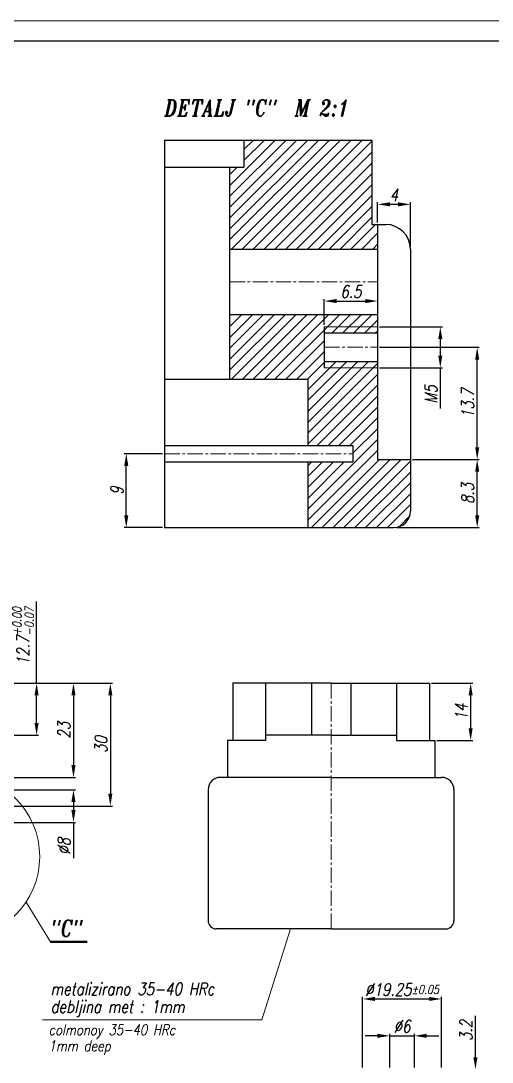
# Model space of a CAD drawing. Extents: x 43 to 465, y 17 to 437.
# Drawn here: x 204.8 to 319.8, y 182.3 to 436.6 of the extents above; entities that cross this region are included whole.
import ezdxf

# ---------------------------------------------------------------- set-up
doc = ezdxf.new("R2010")
doc.units = 0
doc.header["$LTSCALE"] = 5
doc.header["$MEASUREMENT"] = 0
doc.linetypes.add('CENTER2', pattern=[1.125, 0.75, -0.125, 0.125, -0.125])
doc.layers.get('0').update_dxf_attribs({"linetype": 'CONTINUOUS', "lineweight": 15})
for name, color, linetype, lineweight in [('1', 1, 'CENTER2', 15), ('3', 3, 'CONTINUOUS', 30), ('4', 5, 'CONTINUOUS', 50), ('8', 250, 'CONTINUOUS', 15)]:
    doc.layers.add(name, color=color, linetype=linetype, lineweight=lineweight)
doc.layers.add('ENGLISH', color=197, linetype='CONTINUOUS')
doc.styles.add('ITALICT', font='italict', dxfattribs={"width": 0.8, "height": 3})
doc.dimstyles.get("Standard").update_dxf_attribs({"dimtxt": 3, "dimasz": 3, "dimexe": 0.5, "dimexo": 0.5, "dimgap": 0.8, "dimtad": 1, "dimdsep": 46, "dimtxsty": 'ITALICT', "dimcen": 0, "dimadec": 0, "dimazin": 2, "dimtfac": 1, "dimtmove": 0, "dimatfit": 3, "dimfxl": 1, "dimtolj": 1, "dimtzin": 0, "dimarcsym": 0})

# ---------------------------------------------------------------- blocks, each defined once
blk = doc.blocks.new('*D27')
at = {"color": 0, "lineweight": -2, "transparency": 16777216}
for p, q in [((305.01, 274.81), (315.08, 274.81)), ((314.58, 271.81), (314.58, 263.81)), ((306.31, 260.81), (315.08, 260.81))]:
    blk.add_line(p, q, dxfattribs=at)
at = {"color": 0, "transparency": 16777216}
for points in [[(314.08, 271.81), (315.08, 271.81), (314.58, 274.81)], [(314.08, 263.81), (315.08, 263.81), (314.58, 260.81)]]:
    blk.add_solid(points, dxfattribs=at)
at = {"color": 0, "transparency": 16777216, "insert": (312.28, 267.81), "char_height": 3, "attachment_point": 5, "rotation": 90, "style": 'ITALICT'}
blk.add_mtext('\\A1;14', dxfattribs=at)
blk = doc.blocks.new('*D31')
at = {"color": 0, "lineweight": -2, "transparency": 16777216}
for p, q in [((208.65, 274.81), (208.65, 294.78)), ((191.69, 274.81), (209.15, 274.81)), ((208.65, 265.11), (208.65, 271.81)), ((191.69, 262.11), (209.15, 262.11))]:
    blk.add_line(p, q, dxfattribs=at)
at = {"color": 0, "transparency": 16777216}
for points in [[(208.15, 271.81), (209.15, 271.81), (208.65, 274.81)], [(208.15, 265.11), (209.15, 265.11), (208.65, 262.11)]]:
    blk.add_solid(points, dxfattribs=at)
at = {"color": 0, "transparency": 16777216, "insert": (205.36, 286.3), "char_height": 3, "attachment_point": 5, "rotation": 90, "style": 'ITALICT'}
blk.add_mtext('\\A1;12.7{}{\\H0.71x;\\C3;\\S+0.00^ -0.07;}', dxfattribs=at)
blk = doc.blocks.new('*D32')
at = {"color": 0, "lineweight": -2, "transparency": 16777216}
for p, q in [((191.69, 274.81), (218.15, 274.81)), ((217.65, 271.81), (217.65, 254.81)), ((188.69, 251.81), (218.15, 251.81))]:
    blk.add_line(p, q, dxfattribs=at)
at = {"color": 0, "transparency": 16777216}
for points in [[(217.15, 271.81), (218.15, 271.81), (217.65, 274.81)], [(217.15, 254.81), (218.15, 254.81), (217.65, 251.81)]]:
    blk.add_solid(points, dxfattribs=at)
at = {"color": 0, "transparency": 16777216, "insert": (215.35, 263.31), "char_height": 3, "attachment_point": 5, "rotation": 90, "style": 'ITALICT'}
blk.add_mtext('\\A1;23', dxfattribs=at)
blk = doc.blocks.new('*D33')
at = {"color": 0, "lineweight": -2, "transparency": 16777216}
for p, q in [((191.69, 274.81), (227.15, 274.81)), ((226.65, 271.81), (226.65, 247.81)), ((187.69, 244.81), (227.15, 244.81))]:
    blk.add_line(p, q, dxfattribs=at)
at = {"color": 0, "transparency": 16777216}
for points in [[(226.15, 271.81), (227.15, 271.81), (226.65, 274.81)], [(226.15, 247.81), (227.15, 247.81), (226.65, 244.81)]]:
    blk.add_solid(points, dxfattribs=at)
at = {"color": 0, "transparency": 16777216, "insert": (224.35, 259.81), "char_height": 3, "attachment_point": 5, "rotation": 90, "style": 'ITALICT'}
blk.add_mtext('\\A1;30', dxfattribs=at)
blk = doc.blocks.new('*D34')
at = {"color": 0, "lineweight": -2, "transparency": 16777216}
for p, q in [((187.69, 248.81), (218.15, 248.81)), ((217.65, 245.81), (217.65, 243.81)), ((187.69, 240.81), (218.15, 240.81)), ((217.65, 240.81), (217.65, 232.1))]:
    blk.add_line(p, q, dxfattribs=at)
at = {"color": 0, "transparency": 16777216}
for points in [[(217.15, 245.81), (218.15, 245.81), (217.65, 248.81)], [(217.15, 243.81), (218.15, 243.81), (217.65, 240.81)]]:
    blk.add_solid(points, dxfattribs=at)
at = {"color": 0, "transparency": 16777216, "insert": (215.35, 234.96), "char_height": 3, "attachment_point": 5, "rotation": 90, "style": 'ITALICT'}
blk.add_mtext('\\A1;%%c8', dxfattribs=at)
blk = doc.blocks.new('*D35')
at = {"color": 0, "lineweight": -2, "transparency": 16777216}
for p, q in [((291.87, 387.33), (291.87, 392.25)), ((294.87, 391.75), (296.87, 391.75)), ((299.87, 381.33), (299.87, 392.25))]:
    blk.add_line(p, q, dxfattribs=at)
at = {"color": 0, "transparency": 16777216}
for points in [[(294.87, 392.25), (294.87, 391.25), (291.87, 391.75)], [(296.87, 392.25), (296.87, 391.25), (299.87, 391.75)]]:
    blk.add_solid(points, dxfattribs=at)
at = {"color": 0, "transparency": 16777216, "insert": (295.87, 394.05), "char_height": 3, "attachment_point": 5, "style": 'ITALICT'}
blk.add_mtext('\\A1;4', dxfattribs=at)
blk = doc.blocks.new('*D36')
at = {"color": 0, "lineweight": -2, "transparency": 16777216}
for p, q in [((300.37, 329.43), (316.68, 329.43)), ((316.18, 315.83), (316.18, 326.43)), ((296.37, 312.83), (316.68, 312.83))]:
    blk.add_line(p, q, dxfattribs=at)
at = {"color": 0, "transparency": 16777216}
for points in [[(315.68, 326.43), (316.68, 326.43), (316.18, 329.43)], [(315.68, 315.83), (316.68, 315.83), (316.18, 312.83)]]:
    blk.add_solid(points, dxfattribs=at)
at = {"color": 0, "transparency": 16777216, "insert": (313.88, 321.13), "char_height": 3, "attachment_point": 5, "rotation": 90, "style": 'ITALICT'}
blk.add_mtext('\\A1;8.3', dxfattribs=at)
blk = doc.blocks.new('*D37')
at = {"color": 0, "lineweight": -2, "transparency": 16777216}
for p, q in [((292.37, 356.83), (316.68, 356.83)), ((316.18, 332.43), (316.18, 353.83)), ((300.37, 329.43), (316.68, 329.43))]:
    blk.add_line(p, q, dxfattribs=at)
at = {"color": 0, "transparency": 16777216}
for points in [[(315.68, 353.83), (316.68, 353.83), (316.18, 356.83)], [(315.68, 332.43), (316.68, 332.43), (316.18, 329.43)]]:
    blk.add_solid(points, dxfattribs=at)
at = {"color": 0, "transparency": 16777216, "insert": (313.88, 343.13), "char_height": 3, "attachment_point": 5, "rotation": 90, "style": 'ITALICT'}
blk.add_mtext('\\A1;13.7', dxfattribs=at)
blk = doc.blocks.new('*D38')
at = {"color": 0, "lineweight": -2, "transparency": 16777216}
for p, q in [((292.37, 361.83), (307.68, 361.83)), ((307.18, 358.83), (307.18, 354.83)), ((292.37, 351.83), (307.68, 351.83)), ((307.18, 351.83), (307.18, 341.86))]:
    blk.add_line(p, q, dxfattribs=at)
at = {"color": 0, "transparency": 16777216}
for points in [[(306.68, 358.83), (307.68, 358.83), (307.18, 361.83)], [(306.68, 354.83), (307.68, 354.83), (307.18, 351.83)]]:
    blk.add_solid(points, dxfattribs=at)
at = {"color": 0, "transparency": 16777216, "insert": (304.88, 345.34), "char_height": 3, "attachment_point": 5, "rotation": 90, "style": 'ITALICT'}
blk.add_mtext('\\A1;M5', dxfattribs=at)
blk = doc.blocks.new('*D39')
at = {"color": 0, "lineweight": -2, "transparency": 16777216}
for p, q in [((278.87, 362.33), (278.87, 368.63)), ((281.87, 368.13), (288.87, 368.13))]:
    blk.add_line(p, q, dxfattribs=at)
at = {"color": 0, "transparency": 16777216}
for points in [[(281.87, 368.63), (281.87, 367.63), (278.87, 368.13)], [(288.87, 368.63), (288.87, 367.63), (291.87, 368.13)]]:
    blk.add_solid(points, dxfattribs=at)
at = {"color": 0, "transparency": 16777216, "insert": (285.37, 370.43), "char_height": 3, "attachment_point": 5, "style": 'ITALICT'}
blk.add_mtext('\\A1;6.5', dxfattribs=at)
blk = doc.blocks.new('*D40')
at = {"color": 0, "lineweight": -2, "transparency": 16777216}
for p, q in [((239.37, 330.83), (230.04, 330.83)), ((230.54, 315.83), (230.54, 327.83)), ((239.37, 312.83), (230.04, 312.83))]:
    blk.add_line(p, q, dxfattribs=at)
at = {"color": 0, "transparency": 16777216}
for points in [[(230.04, 327.83), (231.04, 327.83), (230.54, 330.83)], [(230.04, 315.83), (231.04, 315.83), (230.54, 312.83)]]:
    blk.add_solid(points, dxfattribs=at)
at = {"color": 0, "transparency": 16777216, "insert": (228.24, 321.83), "char_height": 3, "attachment_point": 5, "rotation": 90, "style": 'ITALICT'}
blk.add_mtext('\\A1;9', dxfattribs=at)
blk = doc.blocks.new('*D51')
at = {"color": 0, "lineweight": -2, "transparency": 16777216}
for p, q in [((288.22, 180.96), (288.22, 198.21)), ((291.22, 197.71), (304.47, 197.71)), ((307.47, 180.96), (307.47, 198.21))]:
    blk.add_line(p, q, dxfattribs=at)
at = {"color": 0, "transparency": 16777216}
for points in [[(291.22, 198.21), (291.22, 197.21), (288.22, 197.71)], [(304.47, 198.21), (304.47, 197.21), (307.47, 197.71)]]:
    blk.add_solid(points, dxfattribs=at)
at = {"color": 0, "transparency": 16777216, "insert": (297.85, 200.01), "char_height": 3, "attachment_point": 5, "style": 'ITALICT'}
blk.add_mtext('\\A1;%%c19.25{}{\\H0.71x;\\C3;%%p0.05}', dxfattribs=at)
blk = doc.blocks.new('*D52')
at = {"color": 0, "lineweight": -2, "transparency": 16777216}
for p, q in [((291.85, 188.71), (288.85, 188.71)), ((294.85, 180.96), (294.85, 189.21)), ((294.85, 188.71), (300.85, 188.71)), ((300.85, 180.96), (300.85, 189.21)), ((303.85, 188.71), (306.85, 188.71))]:
    blk.add_line(p, q, dxfattribs=at)
at = {"color": 0, "transparency": 16777216}
for points in [[(291.85, 189.21), (291.85, 188.21), (294.85, 188.71)], [(303.85, 189.21), (303.85, 188.21), (300.85, 188.71)]]:
    blk.add_solid(points, dxfattribs=at)
at = {"color": 0, "transparency": 16777216, "insert": (297.85, 191.01), "char_height": 3, "attachment_point": 5, "style": 'ITALICT'}
blk.add_mtext('\\A1;%%c6', dxfattribs=at)
blk = doc.blocks.new('*D54')
at = {"color": 0, "lineweight": -2, "transparency": 16777216}
for p, q in [((315.75, 183.46), (315.75, 193.55)), ((307.97, 180.46), (316.25, 180.46)), ((315.75, 177.26), (315.75, 180.46)), ((307.97, 177.26), (316.25, 177.26)), ((315.75, 174.26), (315.75, 171.26))]:
    blk.add_line(p, q, dxfattribs=at)
at = {"color": 0, "transparency": 16777216}
for points in [[(315.25, 183.46), (316.25, 183.46), (315.75, 180.46)], [(315.25, 174.26), (316.25, 174.26), (315.75, 177.26)]]:
    blk.add_solid(points, dxfattribs=at)
at = {"color": 0, "transparency": 16777216, "insert": (313.45, 190), "char_height": 3, "attachment_point": 5, "rotation": 90, "style": 'ITALICT'}
blk.add_mtext('\\A1;3.2', dxfattribs=at)

msp = doc.modelspace()

# ---------------------------------------------------------------- hatches: boundary and pattern name
at = {"layer": '8'}
h = msp.add_hatch(dxfattribs=at)
h.set_pattern_fill('ANSI31', color=256, scale=15)
h.paths.add_polyline_path([(290.4675, 407.4296), (259.2675, 407.4296), (259.2675, 400.8296), (255.7675, 400.8296), (255.7675, 380.8296), (291.8675, 380.8296), (291.8675, 386.8296), (290.4675, 386.8296)])
edge = h.paths.add_edge_path()
edge.add_line((278.8675, 361.8296), (291.8675, 361.8296))
edge.add_line((291.8675, 361.8296), (291.8675, 364.8296))
edge.add_line((291.8675, 364.8296), (255.7675, 364.8296))
edge.add_line((255.7675, 364.8296), (255.7675, 349.0296))
edge.add_line((255.7675, 349.0296), (274.8675, 349.0296))
edge.add_line((274.8675, 349.0296), (274.8675, 332.8296))
edge.add_line((274.8675, 332.8296), (285.8675, 332.8296))
edge.add_line((285.8675, 332.8296), (285.8675, 328.8296))
edge.add_line((285.8675, 328.8296), (274.8675, 328.8296))
edge.add_line((274.8675, 328.8296), (274.8675, 312.8296))
edge.add_line((274.8675, 312.8296), (295.8675, 312.8296))
edge.add_arc((295.8675, 316.8296), 4, 270, 360)
edge.add_line((299.8675, 316.8296), (299.8675, 329.4296))
edge.add_line((299.8675, 329.4296), (291.8675, 329.4296))
edge.add_line((291.8675, 329.4296), (291.8675, 351.8296))
edge.add_line((291.8675, 351.8296), (278.8675, 351.8296))
edge.add_line((278.8675, 351.8296), (278.8675, 361.8296))
h.paths.add_polyline_path([(291.8675, 353.3296), (278.8675, 353.3296), (278.8675, 351.8296), (291.8675, 351.8296)], flags=17)
h.paths.add_polyline_path([(291.8675, 361.8296), (278.8675, 361.8296), (278.8675, 360.3296), (291.8675, 360.3296)], flags=17)

# ---------------------------------------------------------------- linework, layer by layer
at = {"linetype": 'ByBlock'}
msp.add_line((339.7086, 436.5588), (42.7086, 436.5588), dxfattribs=at)
at = {"color": 3, "lineweight": 0}
for p, q in [((290.4675, 407.4296), (239.8675, 407.4296)), ((259.2675, 407.4296), (259.2675, 400.8296)), ((290.4675, 386.8296), (290.4675, 407.4296)), ((291.8675, 386.8296), (290.4675, 386.8296)), ((291.8675, 380.8296), (291.8675, 386.8296)), ((255.7675, 380.8296), (291.8675, 380.8296)), ((291.8675, 364.8296), (264.046, 364.8296)), ((291.8675, 364.8296), (264.046, 364.8296)), ((291.8675, 361.8296), (291.8675, 364.8296)), ((291.8675, 361.8296), (291.8675, 364.8296)), ((291.8675, 360.3296), (291.8675, 361.8296)), ((278.8675, 360.3296), (291.8675, 360.3296)), ((291.8675, 353.3296), (278.8675, 353.3296)), ((291.8675, 351.8296), (291.8675, 353.3296)), ((291.8675, 329.4296), (291.8675, 351.8296)), ((291.8675, 329.4296), (291.8675, 351.8296)), ((285.8675, 332.8296), (285.8675, 328.8296)), ((299.8675, 329.4296), (291.8675, 329.4296)), ((299.8675, 329.4296), (291.8675, 329.4296)), ((299.8675, 316.8296), (299.8675, 329.4296)), ((299.8675, 327.8296), (299.8675, 329.4296)), ((299.8675, 316.8296), (299.8675, 323.8296))]:
    msp.add_line(p, q, dxfattribs=at)
at = {"color": 7, "lineweight": 0}
for p, q in [((291.8675, 361.8296), (278.8675, 361.8296)), ((278.8675, 361.8296), (291.8675, 361.8296)), ((278.8675, 361.8296), (291.8675, 361.8296)), ((278.8675, 351.8296), (291.8675, 351.8296)), ((291.8675, 351.8296), (278.8675, 351.8296)), ((291.8675, 351.8296), (278.8675, 351.8296))]:
    msp.add_line(p, q, dxfattribs=at)
for p, q in [((278.8675, 361.8296), (291.8675, 361.8296)), ((278.8675, 351.8296), (291.8675, 351.8296)), ((209.1885, 274.8124), (217.256, 274.8124)), ((212.0217, 211.6932), (206.1028, 221.3809)), ((263.5884, 192.5811), (270.6248, 214.8124)), ((210.0824, 192.5811), (263.5884, 192.5811))]:
    msp.add_line(p, q)
msp.add_circle((189.2952, 232.4389), 20.119)
at = {"color": 3, "lineweight": 0}
msp.add_arc((295.8675, 316.8296), 4, 311.409622, 0, dxfattribs=at)
msp.add_arc((295.8675, 316.8296), 4, 311.409622, 0, dxfattribs=at)
at = {"layer": '1'}
for p, q in [((255.7675, 372.8296), (291.8675, 372.8296)), ((278.8675, 356.8296), (291.8675, 356.8296)), ((239.8675, 330.8296), (285.8675, 330.8296)), ((280.5079, 274.8124), (280.5079, 214.8124))]:
    msp.add_line(p, q, dxfattribs=at)
at = {"layer": '3', "linetype": 'ByBlock'}
msp.add_line((334.7086, 431.5588), (62.7086, 431.5588), dxfattribs=at)
at = {"layer": '3'}
for p, q in [((239.8675, 407.4296), (290.4675, 407.4296)), ((239.8675, 407.4296), (239.8675, 312.8296)), ((259.2675, 407.4296), (259.2675, 400.8296)), ((290.4675, 407.4296), (290.4675, 386.8296)), ((239.8675, 400.8296), (259.2675, 400.8296)), ((255.7675, 400.8296), (255.7675, 349.0296)), ((290.4675, 386.8296), (293.8675, 386.8296)), ((291.8675, 386.8296), (291.8675, 329.4296)), ((255.7675, 380.8296), (291.8675, 380.8296)), ((299.8675, 380.8296), (299.8675, 316.8296)), ((255.7675, 364.8296), (291.8675, 364.8296)), ((278.8675, 361.8296), (278.8675, 351.8296)), ((278.8675, 360.3296), (291.8675, 360.3296)), ((278.8675, 353.3296), (291.8675, 353.3296)), ((239.8675, 349.0296), (274.8675, 349.0296)), ((274.8675, 349.0296), (274.8675, 332.8296)), ((239.8675, 332.8296), (285.8675, 332.8296)), ((285.8675, 332.8296), (285.8675, 328.8296)), ((239.8675, 328.8296), (285.8675, 328.8296)), ((274.8675, 328.8296), (274.8675, 312.8296)), ((291.8675, 329.4296), (299.8675, 329.4296)), ((239.8675, 312.8296), (295.8675, 312.8296)), ((280.5079, 274.8124), (256.5079, 274.8124)), ((256.5079, 274.8124), (256.5079, 260.8124)), ((264.5079, 274.8124), (264.5079, 260.8124)), ((275.7079, 274.8124), (275.7079, 262.1124)), ((280.5079, 274.8124), (304.5079, 274.8124)), ((285.3079, 274.8124), (285.3079, 262.1124)), ((296.5079, 274.8124), (296.5079, 260.8124)), ((304.5079, 274.8124), (304.5079, 260.8124)), ((280.5079, 262.1124), (264.5079, 262.1124)), ((280.5079, 262.1124), (296.5079, 262.1124)), ((264.5079, 260.8124), (255.2079, 260.8124)), ((255.2079, 260.8124), (255.2079, 251.8124)), ((296.5079, 260.8124), (305.8079, 260.8124)), ((305.8079, 260.8124), (305.8079, 251.8124)), ((280.5079, 251.8124), (253.5079, 251.8124)), ((280.5079, 251.8124), (307.5079, 251.8124)), ((250.5079, 248.8124), (250.5079, 216.8124)), ((310.5079, 248.8124), (310.5079, 216.8124)), ((280.5079, 214.8124), (252.5079, 214.8124)), ((280.5079, 214.8124), (308.5079, 214.8124))]:
    msp.add_line(p, q, dxfattribs=at)
for centre, radius, start, end in [((293.8675, 380.8296), 6, 0, 90), ((295.8675, 316.8296), 4, 270, 0), ((253.5079, 248.8124), 3, 90, 180), ((307.5079, 248.8124), 3, 0, 90), ((252.5079, 216.8124), 2, 180, 270), ((308.5079, 216.8124), 2, 270, 0)]:
    msp.add_arc(centre, radius, start, end, dxfattribs=at)
at = {"layer": '4'}
msp.add_line((221.0047, 211.6932), (212.0217, 211.6932), dxfattribs=at)

# ---------------------------------------------------------------- texts
at = {"style": 'ITALICT', "width": 0.8}
for s, height, p in [('DETALJ "C"  M 2:1', 4, (239.873, 413.2968)), ('"C"', 4, (212.0961, 212.9574)), ('metalizirano 35-40 HRc', 3, (212.0271, 198.6584)), ('debljina met : 1mm', 3, (212.0271, 194.3183))]:
    msp.add_text(s, height=height, dxfattribs=at).set_placement(p)
at = {"layer": 'ENGLISH', "style": 'ITALICT', "width": 0.8}
for s, p in [('colmonoy 35-40 HRc', (211.5826, 188.87)), ('1mm deep', (211.5826, 184.9475))]:
    msp.add_text(s, height=2.6, dxfattribs=at).set_placement(p)

# ---------------------------------------------------------------- dimensions: what is measured, and where the dimension line sits
for base, p1, p2, override, picture, middle in [((299.8675, 391.7452), (291.8675, 386.8296), (299.8675, 380.8296), {"dimlfac": 0.5}, '*D35', (295.8675, 394.0452)), ((291.8675, 368.1343), (278.8675, 361.8296), (291.8675, 368.1343), {"dimlfac": 0.5}, '*D39', (285.3675, 370.4343)), ((300.8474, 188.7127), (294.8474, 180.4593), (300.8474, 180.4593), {"dimscale": 1, "dimpost": '%%c<>', "dimtmove": 0}, '*D52', (297.8474, 191.0127))]:
    dim = msp.add_linear_dim(base=base, p1=p1, p2=p2, dimstyle='Standard', override=override)
    dim.commit()
    dim.dimension.update_dxf_attribs({"geometry": picture, "text_midpoint": middle})
for base, p1, p2, text, override, picture, middle in [((307.1767, 361.8296), (291.8675, 351.8296), (291.8675, 361.8296), 'M<>', {"dimlfac": 0.5, "dimtmove": 0}, '*D38', (307.1767, 345.3439)), ((208.6473, 262.1124), (191.1907, 274.8124), (191.1907, 262.1124), '<>{}{\\H0.71x;\\C3;\\S+0.00^ -0.07;}', {"dimtp": 0, "dimtm": 0.07, "dimtdec": 2, "dimtmove": 0, "dimtzin": 0}, '*D31', (208.6473, 286.2952))]:
    dim = msp.add_linear_dim(base=base, p1=p1, p2=p2, angle=90, text=text, dimstyle='Standard', override=override)
    dim.commit()
    dim.dimension.update_dxf_attribs({"geometry": picture, "text_midpoint": middle, "dimtype": 160})
for base, p1, p2, override, picture, middle in [((316.1767, 356.8296), (299.8675, 329.4296), (291.8675, 356.8296), {"dimlfac": 0.5, "dimtmove": 0}, '*D37', (316.1767, 343.1296)), ((226.6473, 244.8124), (191.1907, 274.8124), (187.1907, 244.8124), {"dimtmove": 0}, '*D33', (226.6473, 259.8124)), ((217.6473, 251.8124), (191.1907, 274.8124), (188.1907, 251.8124), {"dimtmove": 0}, '*D32', (217.6473, 263.3124))]:
    dim = msp.add_linear_dim(base=base, p1=p1, p2=p2, angle=90, dimstyle='Standard', override=override)
    dim.commit()
    dim.dimension.update_dxf_attribs({"geometry": picture, "text_midpoint": middle, "dimtype": 160})
for base, p1, p2, override, picture, middle in [((230.5397, 330.8296), (239.8675, 312.8296), (239.8675, 330.8296), {"dimlfac": 0.5}, '*D40', (228.2397, 321.8296)), ((316.1767, 329.4296), (295.8675, 312.8296), (299.8675, 329.4296), {"dimlfac": 0.5}, '*D36', (313.8767, 321.1296)), ((315.7518, 180.4593), (307.4724, 177.2593), (307.4724, 180.4593), {"dimscale": 1}, '*D54', (313.4518, 190.0022))]:
    dim = msp.add_linear_dim(base=base, p1=p1, p2=p2, angle=90, dimstyle='Standard', override=override)
    dim.commit()
    dim.dimension.update_dxf_attribs({"geometry": picture, "text_midpoint": middle})
dim = msp.add_linear_dim(base=(314.5756, 260.8124), p1=(304.5079, 274.8124), p2=(305.8079, 260.8124), angle=90, dimstyle='Standard')
dim.commit()
dim.dimension.update_dxf_attribs({"geometry": '*D27', "text_midpoint": (312.2756, 267.8124)})
dim = msp.add_linear_dim(base=(217.6473, 240.8124), p1=(187.1907, 248.8124), p2=(187.1907, 240.8124), angle=90, text='%%c<>', dimstyle='Standard')
dim.commit()
dim.dimension.update_dxf_attribs({"geometry": '*D34', "text_midpoint": (217.6473, 234.9552), "dimtype": 160})
dim = msp.add_linear_dim(base=(307.4724, 197.7127), p1=(288.2224, 180.4593), p2=(307.4724, 180.4593), text='<>{}{\\H0.71x;\\C3;%%p0.05}', dimstyle='Standard', override={"dimscale": 1, "dimpost": '%%c<>', "dimtp": 0.05, "dimtm": 0.05, "dimtmove": 0})
dim.commit()
dim.dimension.update_dxf_attribs({"geometry": '*D51', "text_midpoint": (297.8474, 197.7127), "dimtype": 160})

doc.saveas('drawing.dxf')
